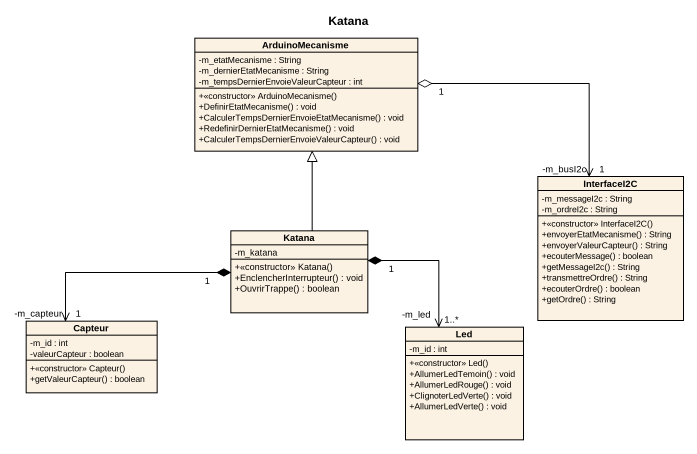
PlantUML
@startuml
title Katana
hide circle
hide empty members
skinparam classAttributeIconSize 0
class ArduinoMecanisme {
  -m_etatMecanisme : String
  -m_dernierEtatMecanisme : String
  -m_tempsDernierEnvoieValeurCapteur : int
  +<<constructor>> ArduinoMecanisme()
  +DefinirEtatMecanisme() : void
  +CalculerTempsDernierEnvoieEtatMecanisme() : void
  +RedefinirDernierEtatMecanisme() : void
  +CalculerTempsDernierEnvoieValeurCapteur() : void
}
class InterfaceI2C {
  -m_messageI2c : String
  -m_ordreI2c : String
  +<<constructor>> InterfaceI2C()
  +envoyerEtatMecanisme() : String
  +envoyerValeurCapteur() : String
  +ecouterMessage() : boolean
  +getMessageI2c() : String
  +transmettreOrdre() : String
  +ecouterOrdre() : boolean
  +getOrdre() : String
}
class Katana {
  -m_katana
  +<<constructor>> Katana()
  +EnclencherInterrupteur() : void
  +OuvrirTrappe() : boolean
}
class Capteur {
  -m_id : int
  -valeurCapteur : boolean
  +<<constructor>> Capteur()
  +getValeurCapteur() : boolean
}
class Led {
  -m_id : int
  +<<constructor>> Led()
  +AllumerLedTemoin() : void
  +AllumerLedRouge() : void
  +ClignoterLedVerte() : void
  +AllumerLedVerte() : void
}
ArduinoMecanisme "1" o-right-> "-m_busI2c\n1" InterfaceI2C
Katana -up-|> ArduinoMecanisme
Katana "1" *-left-> "-m_capteur\n1" Capteur
Katana "1" *--> "-m_led\n1..*" Led
@enduml
